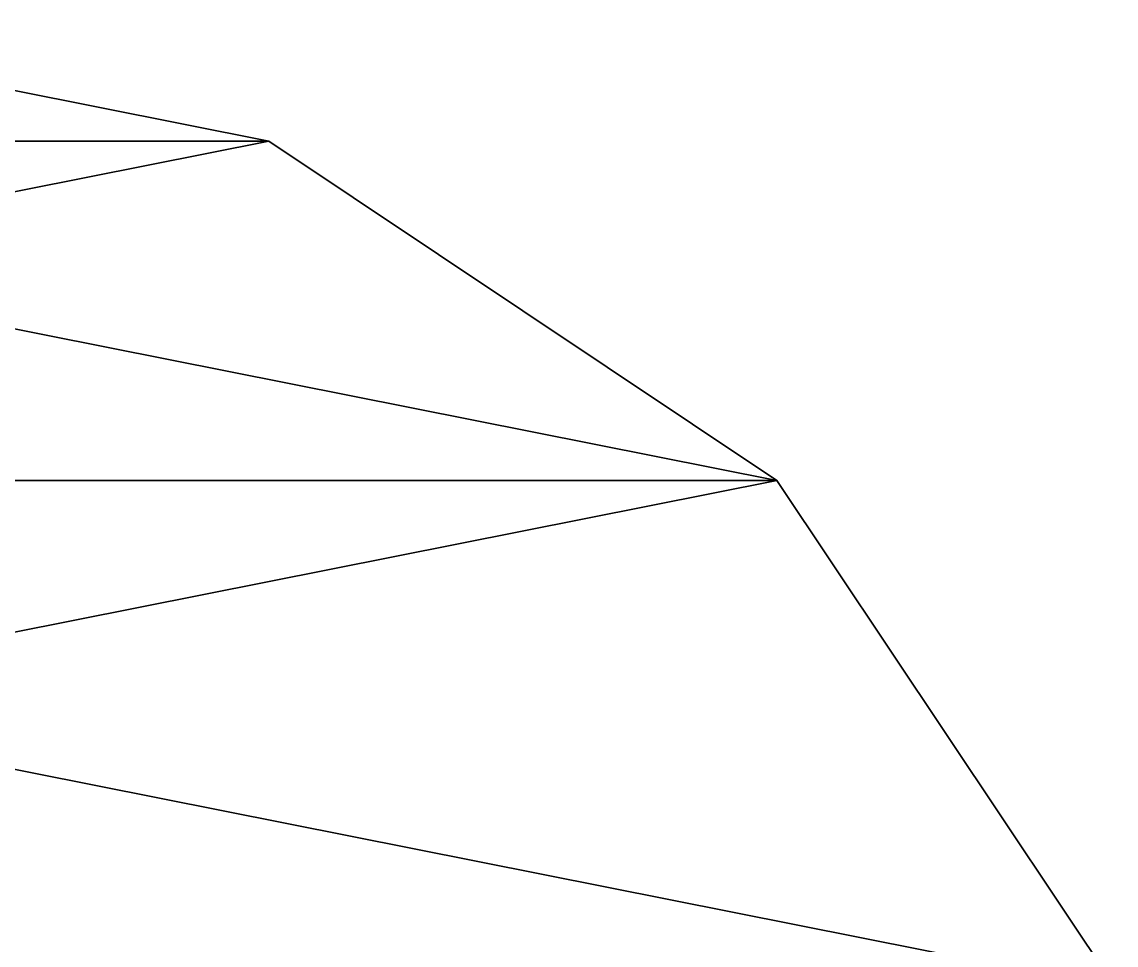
# Model space of a CAD drawing. Header units: inches. Extents: x -100 to 147, y -181 to 228.
# Drawn here: x 41.3 to 96.4, y -70 to -23.6 of the extents above; entities that cross this region are included whole.
import ezdxf

# ---------------------------------------------------------------- set-up
doc = ezdxf.new("R2010")
doc.units = ezdxf.units.IN
doc.header["$LTSCALE"] = 41.718519
doc.header["$MEASUREMENT"] = 0
for name, color, linetype in [('217', 7, 'CONTINUOUS'), ('218', 7, 'CONTINUOUS'), ('219', 7, 'CONTINUOUS')]:
    doc.layers.add(name, color=color, linetype=linetype)

msp = doc.modelspace()

# ---------------------------------------------------------------- linework, layer by layer
at = {"layer": '217', "color": 9, "linetype": 'Continuous', "true_color": 0xb1bdc9}
for points in [[(23.622, -23.622, -51.181), (-6.514, -29.618, -51.181), (53.758, -29.618, -51.181), (23.622, -23.622, -51.181)], [(-6.514, -29.618, -51.181), (-32.055, -46.685, -51.181), (53.758, -29.618, -51.181), (-6.514, -29.618, -51.181)], [(53.758, -29.618, -51.181), (-32.055, -46.685, -51.181), (79.299, -46.685, -51.181), (53.758, -29.618, -51.181)], [(-32.055, -46.685, -51.181), (-49.123, -72.227, -51.181), (79.299, -46.685, -51.181), (-32.055, -46.685, -51.181)], [(79.299, -46.685, -51.181), (-49.123, -72.227, -51.181), (96.367, -72.227, -51.181), (79.299, -46.685, -51.181)]]:
    msp.add_3dface(points, dxfattribs=at)
at = {"layer": '218', "color": 9, "linetype": 'Continuous', "true_color": 0xb1bdc9}
for points in [[(23.622, -23.622, -51.575), (53.758, -29.618, -51.575), (-6.514, -29.618, -51.575), (23.622, -23.622, -51.575)], [(-6.514, -29.618, -51.575), (79.299, -46.685, -51.575), (-32.055, -46.685, -51.575), (-6.514, -29.618, -51.575)], [(53.758, -29.618, -51.575), (79.299, -46.685, -51.575), (-6.514, -29.618, -51.575), (53.758, -29.618, -51.575)], [(-32.055, -46.685, -51.575), (96.367, -72.227, -51.575), (-49.123, -72.227, -51.575), (-32.055, -46.685, -51.575)], [(79.299, -46.685, -51.575), (96.367, -72.227, -51.575), (-32.055, -46.685, -51.575), (79.299, -46.685, -51.575)]]:
    msp.add_3dface(points, dxfattribs=at)
at = {"layer": '219', "color": 9, "linetype": 'Continuous', "true_color": 0xb1bdc9}
for points in [[(23.622, -23.622, -51.181), (53.758, -29.618, -51.181), (23.622, -23.622, -51.575), (23.622, -23.622, -51.181)], [(53.758, -29.618, -51.181), (53.758, -29.618, -51.575), (23.622, -23.622, -51.575), (53.758, -29.618, -51.181)], [(53.758, -29.618, -51.181), (79.299, -46.685, -51.181), (53.758, -29.618, -51.575), (53.758, -29.618, -51.181)], [(79.299, -46.685, -51.181), (79.299, -46.685, -51.575), (53.758, -29.618, -51.575), (79.299, -46.685, -51.181)], [(79.299, -46.685, -51.181), (96.367, -72.227, -51.181), (79.299, -46.685, -51.575), (79.299, -46.685, -51.181)], [(96.367, -72.227, -51.181), (96.367, -72.227, -51.575), (79.299, -46.685, -51.575), (96.367, -72.227, -51.181)]]:
    msp.add_3dface(points, dxfattribs=at)

doc.saveas('drawing.dxf')
